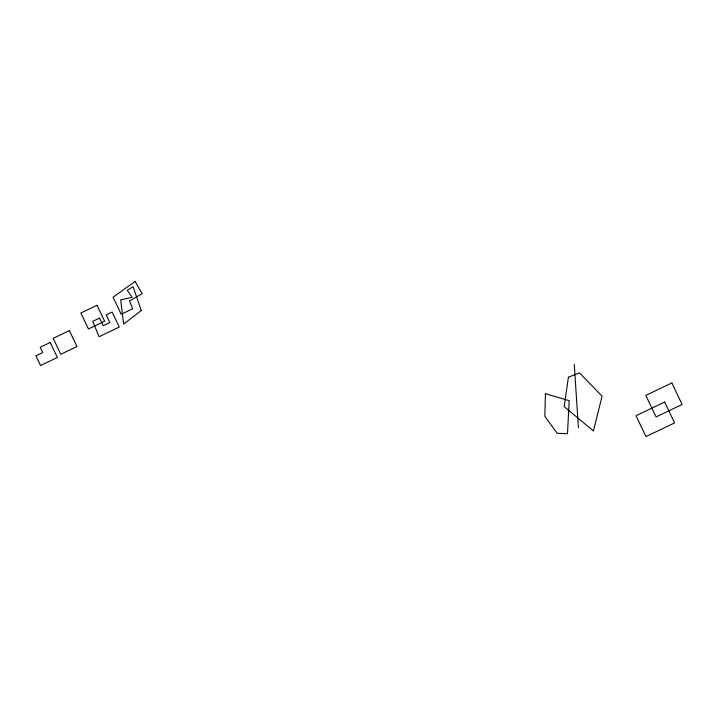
<?xml version="1.0" encoding="UTF-8"?>
<svg xmlns="http://www.w3.org/2000/svg" width="718" height="718" viewBox="0 0 718 718"><rect width="100%" height="100%" fill="white"/><g stroke="black" fill="none" stroke-linecap="round" stroke-linejoin="round"><path stroke-width="1.08" d="M574.265 364.448L578.412 427.775M545.393 393.652L544.827 416.225L557.105 433.241L567.48 433.762L569.195 400.671L545.393 393.652M568.423 377.21L564.16 406.621L593.436 430.971L602.07 396.139L579.48 372.902L568.423 377.21M141.258 310.553L123.658 324.051L120.669 299.855L132.166 297.297L127.23 290.269L133.072 286.697L141.258 310.553M135.119 281.411L113.067 297.225L121.189 314.278L132.668 308.785L129.518 300.914L142.164 293.698L135.119 281.411M97.038 305.276L80.856 313.003L88.449 328.934L104.631 321.206L97.038 305.276M69.386 330.603L53.204 338.331L60.797 354.261L76.97 346.534L69.386 330.603M99.551 318.101L92.748 321.35L99.075 336.715L119.296 327.049L112.17 312.079L106.183 314.933L109.827 322.579L103.186 325.748L99.551 318.101M50.224 342.495L40.19 347.288L42.694 352.547L35.9 355.787L40.531 365.507L57.359 357.474L50.224 342.495M671.851 382.954L645.805 395.394L656.055 416.907L682.1 404.467L671.851 382.954M664.662 402.035L636.022 415.713L645.967 436.589L674.597 422.911L664.662 402.035"/></g></svg>
